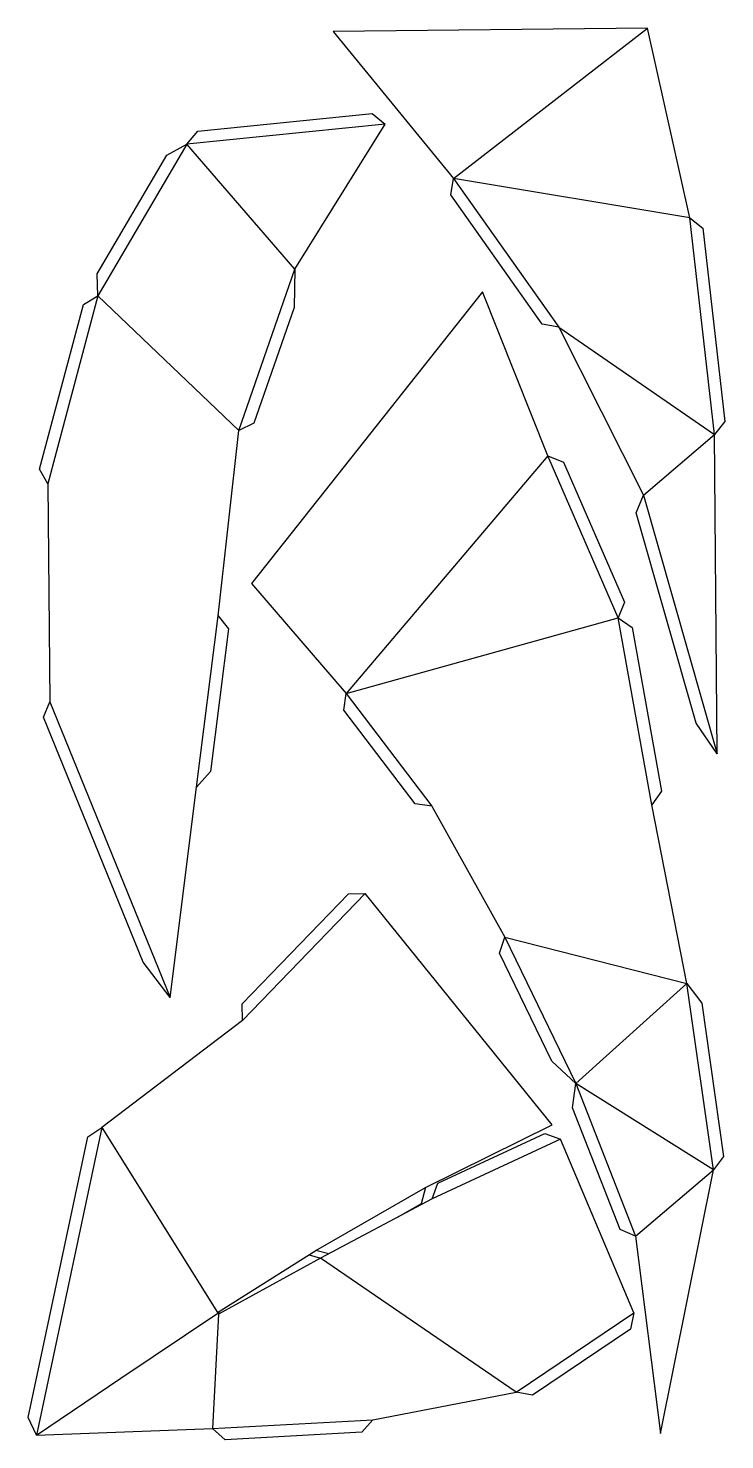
# Model space of a CAD drawing. Extents: x 2710 to 3005, y 4 to 601.
import ezdxf

# ---------------------------------------------------------------- set-up
doc = ezdxf.new("R2010")
doc.units = 0

msp = doc.modelspace()

# ---------------------------------------------------------------- linework, layer by layer
at = {"layer": 'CutLine', "color": 8, "linetype": 'CONTINUOUS'}
for p, q in [((2971.853677, 600.946576), (2838.906476, 599.582534)), ((2838.906476, 599.582534), (2889.860608, 537.377245)), ((2989.764993, 520.745575), (2971.853677, 600.946576)), ((2781.697624, 557.400601), (2855.499292, 564.853558)), ((2855.499292, 564.853558), (2860.976366, 560.381236)), ((2777.134653, 551.914373), (2781.697624, 557.400601)), ((2822.773827, 499.072487), (2860.976366, 560.381236)), ((2768.611252, 547.269756), (2777.134653, 551.914373)), ((2739.185704, 497.131934), (2768.611252, 547.269756)), ((2888.668342, 530.407417), (2889.860608, 537.377245)), ((2927.358739, 475.748607), (2888.668342, 530.407417)), ((2989.764993, 520.745575), (2995.295471, 516.339464)), ((2995.295471, 516.339464), (3004.539127, 434.648712)), ((2739.444561, 487.694697), (2739.185704, 497.131934)), ((2822.773827, 499.072487), (2822.449535, 482.8806)), ((2714.806601, 414.38563), (2733.328884, 484.145261)), ((2733.328884, 484.145261), (2739.444561, 487.694697)), ((2902.170292, 489.476471), (2804.42343, 366.031544)), ((2929.791353, 420.046703), (2902.170292, 489.476471)), ((2822.449535, 482.8806), (2805.456266, 433.890949)), ((2934.328567, 474.556341), (2927.358739, 475.748607)), ((2934.328567, 474.556341), (2970.156782, 403.435353)), ((2790.301279, 352.424479), (2799.093796, 430.805666)), ((2805.456266, 433.890949), (2799.093796, 430.805666)), ((3004.539127, 434.648712), (3000.133017, 429.118233)), ((3001.270831, 294.063366), (3000.133017, 429.118233)), ((2929.791353, 420.046703), (2936.368392, 417.45006)), ((2718.356037, 408.269953), (2714.806601, 414.38563)), ((2936.368392, 417.45006), (2962.107806, 358.128029)), ((2718.356037, 408.269953), (2719.180661, 316.061572)), ((2967.080588, 395.975433), (2970.156782, 403.435353)), ((2992.378391, 307.048692), (2967.080588, 395.975433)), ((2804.42343, 366.031544), (2844.454827, 319.569896)), ((2790.301279, 352.424479), (2794.638426, 346.839754)), ((2962.107806, 358.128029), (2959.511163, 351.55099)), ((2794.638426, 346.839754), (2787.066782, 286.623137)), ((2959.511163, 351.55099), (2965.316301, 347.513617)), ((2965.316301, 347.513617), (2977.763194, 278.212176)), ((2843.496234, 312.564105), (2844.454827, 319.569896)), ((2716.434266, 309.545644), (2719.180661, 316.061572)), ((2873.601006, 272.914998), (2843.496234, 312.564105)), ((2758.616798, 205.896667), (2716.434266, 309.545644)), ((3001.270831, 294.063366), (2992.378391, 307.048692)), ((2787.066782, 286.623137), (2781.181109, 279.89258)), ((2770.091844, 190.964957), (2781.181109, 279.89258)), ((2977.763194, 278.212176), (2973.725821, 272.407038)), ((2880.606796, 271.956404), (2873.601006, 272.914998)), ((2880.606796, 271.956404), (2911.579114, 216.466007)), ((2988.541681, 196.879854), (2973.725821, 272.407038)), ((2800.428893, 188.238687), (2845.387343, 234.797343)), ((2845.387343, 234.797343), (2852.457331, 234.920964)), ((2931.60233, 137.174626), (2852.457331, 234.920964)), ((2909.254104, 209.788108), (2911.579114, 216.466007)), ((2931.408138, 163.967795), (2909.254104, 209.788108)), ((2770.091844, 190.964957), (2758.616798, 205.896667)), ((2988.541681, 196.879854), (2994.777301, 188.515861)), ((2800.552514, 181.1687), (2800.428893, 188.238687)), ((2994.777301, 188.515861), (3003.96743, 123.684605)), ((2800.552514, 181.1687), (2741.137575, 135.949292)), ((2941.523938, 154.532311), (2931.408138, 163.967795)), ((2940.177872, 144.280687), (2941.523938, 154.532311)), ((2960.358972, 92.887528), (2940.177872, 144.280687)), ((2710.017601, 13.372507), (2735.208657, 132.095991)), ((2735.208657, 132.095991), (2741.137575, 135.949292)), ((2877.938287, 110.547032), (2931.60233, 137.174626)), ((2883.181201, 112.420142), (2928.45495, 133.420247)), ((2928.45495, 133.420247), (2935.094674, 130.988363)), ((2966.042171, 57.554624), (2935.094674, 130.988363)), ((3003.96743, 123.684605), (2999.718678, 118.032339)), ((2977.396646, 6.533269), (2999.718678, 118.032339)), ((2877.938287, 110.547032), (2876.100194, 103.719045)), ((2880.749317, 105.780417), (2883.181201, 112.420142)), ((2880.749317, 105.780417), (2833.662036, 80.665718)), ((2876.100194, 103.719045), (2866.241734, 98.042583)), ((2966.840559, 90.061041), (2960.358972, 92.887528)), ((2966.840559, 90.061041), (2977.396646, 6.533269)), ((2789.984936, 57.77447), (2831.690636, 83.917819)), ((2837.052916, 82.474295), (2831.690636, 83.917819)), ((2828.775573, 82.090503), (2833.662036, 80.665718)), ((2790.505202, 56.994474), (2790.899858, 58.347991)), ((2966.042171, 57.554624), (2964.685216, 50.614979)), ((2964.685216, 50.614979), (2923.213269, 22.708966)), ((2855.759239, 12.341833), (2916.273624, 24.065921)), ((2923.213269, 22.708966), (2916.273624, 24.065921)), ((2713.541381, 5.89058), (2710.017601, 13.372507)), ((2855.759239, 12.341833), (2851.041728, 7.074473)), ((2713.541381, 5.89058), (2787.954589, 8.607953)), ((2793.312923, 3.895451), (2787.954589, 8.607953)), ((2851.041728, 7.074473), (2793.312923, 3.895451))]:
    msp.add_line(p, q, dxfattribs=at)
at = {"layer": 'MountainLine', "color": 5, "linetype": 'CONTINUOUS'}
for p, q in [((2889.860608, 537.377245), (2971.853677, 600.946576)), ((2860.976366, 560.381236), (2777.134653, 551.914373)), ((2929.791353, 420.046703), (2844.454827, 319.569896)), ((2844.454827, 319.569896), (2959.511163, 351.55099)), ((2911.579114, 216.466007), (2988.541681, 196.879854)), ((2999.718678, 118.032339), (2941.523938, 154.532311)), ((2916.273624, 24.065921), (2833.662036, 80.665718))]:
    msp.add_line(p, q, dxfattribs=at)
at = {"layer": 'ValleyLine', "color": 1, "linetype": 'CONTINUOUS'}
for p, q in [((2777.134653, 551.914373), (2739.444561, 487.694697)), ((2822.773827, 499.072487), (2777.134653, 551.914373)), ((2989.764993, 520.745575), (2889.860608, 537.377245)), ((2889.860608, 537.377245), (2934.328567, 474.556341)), ((3000.133017, 429.118233), (2989.764993, 520.745575)), ((2799.093796, 430.805666), (2822.773827, 499.072487)), ((2739.444561, 487.694697), (2718.356037, 408.269953)), ((2799.093796, 430.805666), (2739.444561, 487.694697)), ((2934.328567, 474.556341), (3000.133017, 429.118233)), ((2970.156782, 403.435353), (3000.133017, 429.118233)), ((2959.511163, 351.55099), (2929.791353, 420.046703)), ((2970.156782, 403.435353), (3001.270831, 294.063366)), ((2781.181109, 279.89258), (2790.301279, 352.424479)), ((2973.725821, 272.407038), (2959.511163, 351.55099)), ((2844.454827, 319.569896), (2880.606796, 271.956404)), ((2719.180661, 316.061572), (2770.091844, 190.964957)), ((2852.457331, 234.920964), (2800.552514, 181.1687)), ((2911.579114, 216.466007), (2941.523938, 154.532311)), ((2941.523938, 154.532311), (2988.541681, 196.879854)), ((2999.718678, 118.032339), (2988.541681, 196.879854)), ((2941.523938, 154.532311), (2966.840559, 90.061041)), ((2741.137575, 135.949292), (2713.541381, 5.89058)), ((2741.137575, 135.949292), (2789.984936, 57.77447)), ((2935.094674, 130.988363), (2880.749317, 105.780417)), ((2966.840559, 90.061041), (2999.718678, 118.032339)), ((2831.690636, 83.917819), (2877.938287, 110.547032)), ((2833.662036, 80.665718), (2790.505202, 56.994474)), ((2749.205174, 30.010407), (2790.245069, 57.384472)), ((2790.505202, 56.994474), (2787.954589, 8.607953)), ((2916.273624, 24.065921), (2966.042171, 57.554624)), ((2713.541381, 5.89058), (2749.205174, 30.010407)), ((2787.954589, 8.607953), (2855.759239, 12.341833))]:
    msp.add_line(p, q, dxfattribs=at)

doc.saveas('drawing.dxf')
